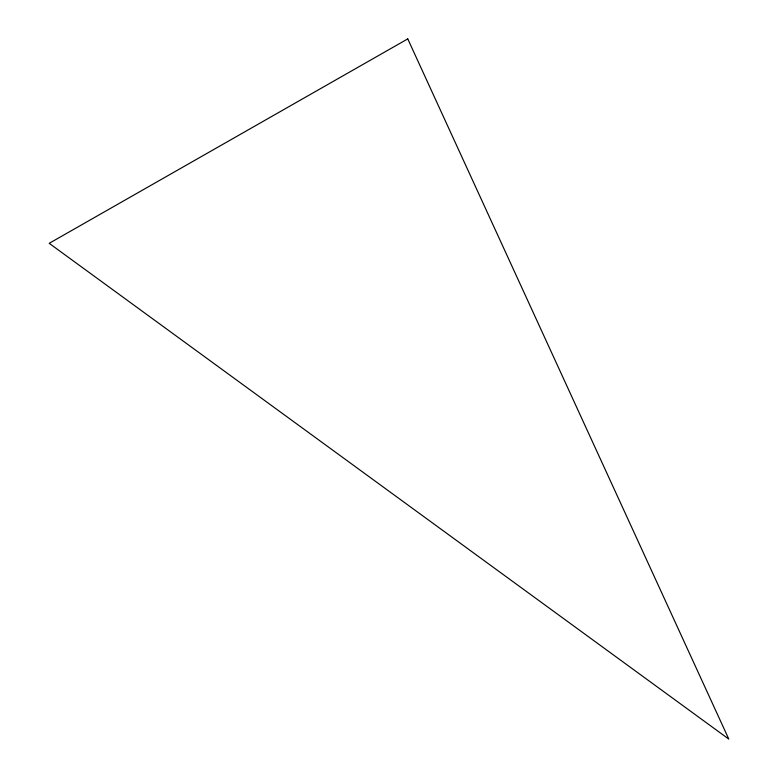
<?xml version="1.0" encoding="UTF-8"?>
<svg xmlns="http://www.w3.org/2000/svg" width="778" height="778" viewBox="0 0 778 778"><rect width="100%" height="100%" fill="white"/><g stroke="black" fill="none" stroke-linecap="round" stroke-linejoin="round"><path stroke-width="1.17" d="M407.76 38.9L49.199 243.329L728.801 739.1L407.76 38.9"/></g></svg>
